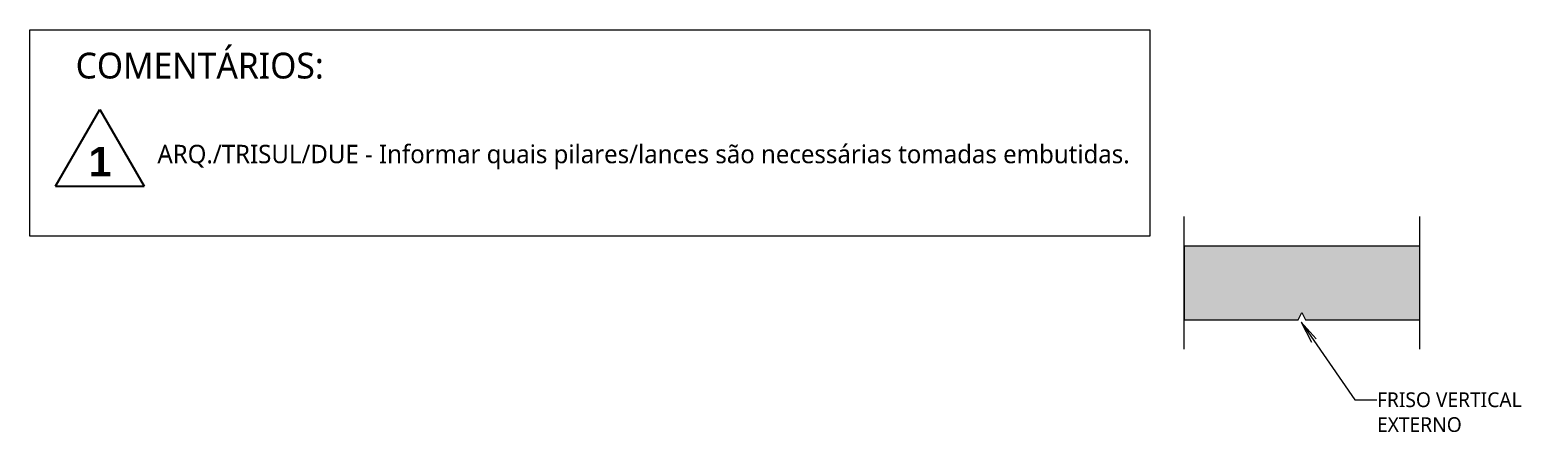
# Model space of a CAD drawing. Header units: centimetres. Extents: x -1981 to 73905, y -3196 to 88043.
# Drawn here: x 72893 to 73905, y 190 to 463 of the extents above; entities that cross this region are included whole.
import ezdxf

# ---------------------------------------------------------------- set-up
doc = ezdxf.new("R2010")
doc.units = ezdxf.units.CM
doc.layers.add('A-DETL', color=7, linetype='Continuous', lineweight=18, true_color=0x00a600)
for name, color, linetype, lineweight in [('A-DETL-GENF', 7, 'Continuous', 18), ('A-DETL-THIN', 7, 'Continuous', 25), ('G-ANNO-TEXT', 7, 'Continuous', 9)]:
    doc.layers.add(name, color=color, linetype=linetype, lineweight=lineweight)
doc.styles.add('Arial_B', font='', dxfattribs={"height": 20})
doc.styles.add('Gadugi_1', font='gadugi.ttf', dxfattribs={"height": 10})
doc.styles.add('Gadugi_4', font='gadugi.ttf', dxfattribs={"height": 12.5})
doc.styles.add('Gadugi_9', font='gadugi.ttf', dxfattribs={"height": 17.5})
doc.styles.get('Arial_B').set_extended_font_data('Arial', bold=True)

msp = doc.modelspace()

# ---------------------------------------------------------------- hatches: boundary and pattern name
at = {"layer": 'A-DETL-GENF', "true_color": 0xa6a6a6}
msp.add_hatch(color=253, dxfattribs=at).paths.add_polyline_path([(73836.53, 266.26), (73836.53, 316.26), (73676.53, 316.26), (73676.53, 266.26), (73754.03, 266.26), (73756.53, 271.26), (73759.03, 266.26)], flags=0)

# ---------------------------------------------------------------- linework, layer by layer
at = {"layer": 'A-DETL', "color": 7}
for p, q in [((72893.19, 463), (73653.19, 463)), ((72893.19, 323), (72893.19, 463)), ((73653.19, 463), (73653.19, 323)), ((73676.53, 246.26), (73676.53, 336.26)), ((73836.53, 246.26), (73836.53, 336.26)), ((73653.19, 323), (72893.19, 323)), ((73836.53, 316.26), (73676.53, 316.26)), ((73676.53, 316.26), (73676.53, 266.26)), ((73836.53, 266.26), (73836.53, 316.26)), ((73676.53, 266.26), (73754.03, 266.26)), ((73754.03, 266.26), (73756.53, 271.26)), ((73756.53, 271.26), (73759.03, 266.26)), ((73759.03, 266.26), (73836.53, 266.26))]:
    msp.add_line(p, q, dxfattribs=at)
at = {"layer": 'A-DETL-THIN'}
for p, q in [((72910.71, 356.96), (72940.71, 408.92)), ((72940.71, 408.92), (72970.71, 356.96)), ((72910.71, 356.96), (72970.71, 356.96))]:
    msp.add_line(p, q, dxfattribs=at)
at = {"layer": 'G-ANNO-TEXT'}
for p, q in [((73756.09, 264.6), (73766.25, 253.4)), ((73756.09, 264.6), (73763.01, 251.15)), ((73756.09, 264.6), (73792.47, 212.06)), ((73792.47, 212.06), (73807.43, 212.06))]:
    msp.add_line(p, q, dxfattribs=at)

# ---------------------------------------------------------------- texts
at = {"layer": 'G-ANNO-TEXT', "attachment_point": 1}
for s, insert, char_height, width, style in [('COMENTÁRIOS:', (72924.27, 447.48), 17.5, 212.0463, 'Gadugi_9'), ('FRISO VERTICAL', (73807.43, 217.06), 10, 123.8607, 'Gadugi_1'), ('EXTERNO', (73807.43, 200.19), 10, 72.9536, 'Gadugi_1')]:
    msp.add_mtext(s, dxfattribs=dict(at, insert=insert, char_height=char_height, width=width, style=style))
at = {"layer": 'G-ANNO-TEXT', "color": 1, "true_color": 0xff0000, "attachment_point": 1}
for s, insert, char_height, width, style in [('ARQ./TRISUL/DUE - Informar quais pilares/lances são necessárias tomadas embutidas.', (72979.79, 384.99), 12.5, 803.2909, 'Gadugi_4'), ('\\fArial|b1|i0|c0|p34|;1', (72933.09, 383.56), 20, 18.8397, 'Arial_B')]:
    msp.add_mtext(s, dxfattribs=dict(at, insert=insert, char_height=char_height, width=width, style=style))

doc.saveas('drawing.dxf')
